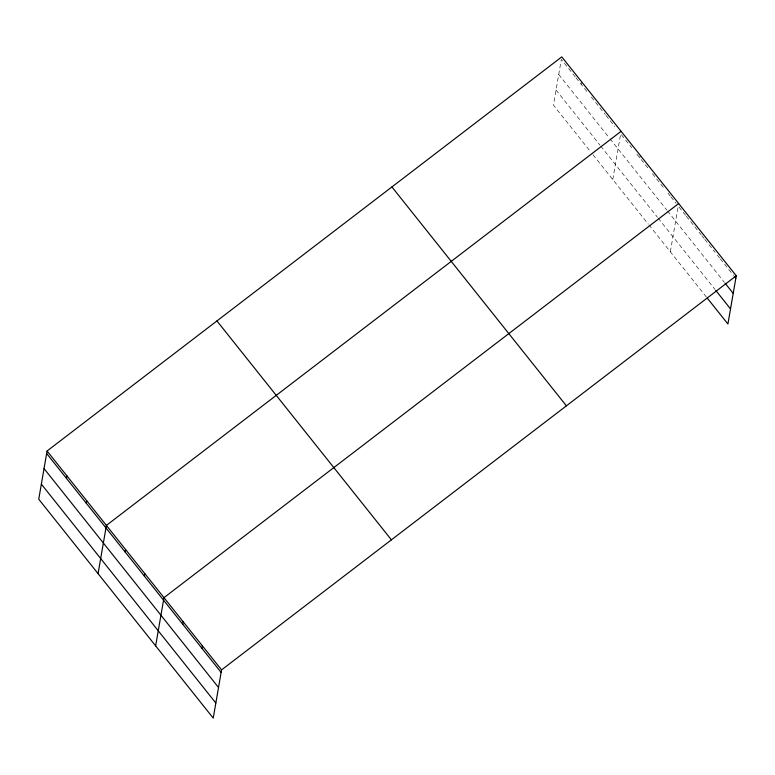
<?xml version="1.0" encoding="UTF-8"?>
<svg xmlns="http://www.w3.org/2000/svg" width="775" height="775" viewBox="0 0 775 775"><rect width="100%" height="100%" fill="white"/><g stroke="black" fill="none" stroke-linecap="round" stroke-linejoin="round"><path stroke-width="0.58" stroke-dasharray="3.88 2.91" d="M581.114 84.213L581.541 81.695M612.763 179.538L620.659 133.833L631.732 147.725M639.85 157.906L640.286 155.397M670.346 251.778L678.241 206.063L685.623 215.324M575.253 76.861L561.333 59.404L553.437 105.109L590.792 151.968M575.98 77.781L586.966 91.566M591.364 97.078L605.275 114.535M606.011 115.456L614.798 126.48M636.895 154.206L647.968 168.097M652.405 173.648L664.214 188.47M667.905 193.101L670.113 195.881M670.859 196.802L676.023 203.292M686.359 216.254L701.123 234.777M701.859 235.707L704.078 238.477M704.814 239.407L715.151 252.369M717.359 255.149L719.578 257.93M720.314 258.85L733.605 275.522M558.727 74.487L609.266 137.892M609.993 138.803L666.771 210.035M667.507 210.965L724.354 282.274M556.043 90.026L599.986 145.157M600.722 146.078L657.442 217.242M658.188 218.172L715.025 289.482M592.991 154.729L648.2 223.994M648.937 224.915L706.509 297.154"/><path stroke-width="1.16" d="M47.081 450.992L38.75 499.216L213.232 718.115L221.563 669.891L736.25 275.784L561.768 56.885L47.081 450.992L221.563 669.891M66.418 478.311L66.853 475.802M86.19 503.12L86.626 500.602M98.076 573.636L106.398 525.411L621.095 131.314M125.162 552.013L125.598 549.494M144.353 576.087L144.789 573.577M155.649 645.875L163.98 597.651L678.667 203.554M182.735 624.243L183.171 621.734M201.936 648.326L202.362 645.808M736.25 275.784L727.919 324.008L707.255 298.084M734.342 276.452L735.814 278.302M725.09 283.195L733.208 293.386M715.761 290.402L730.525 308.925M391.918 186.94L566.399 405.838M216.932 320.937L391.404 539.836M46.645 453.501L221.127 672.4M44.039 468.584L218.521 687.483M41.356 484.133L215.838 703.032"/></g></svg>
